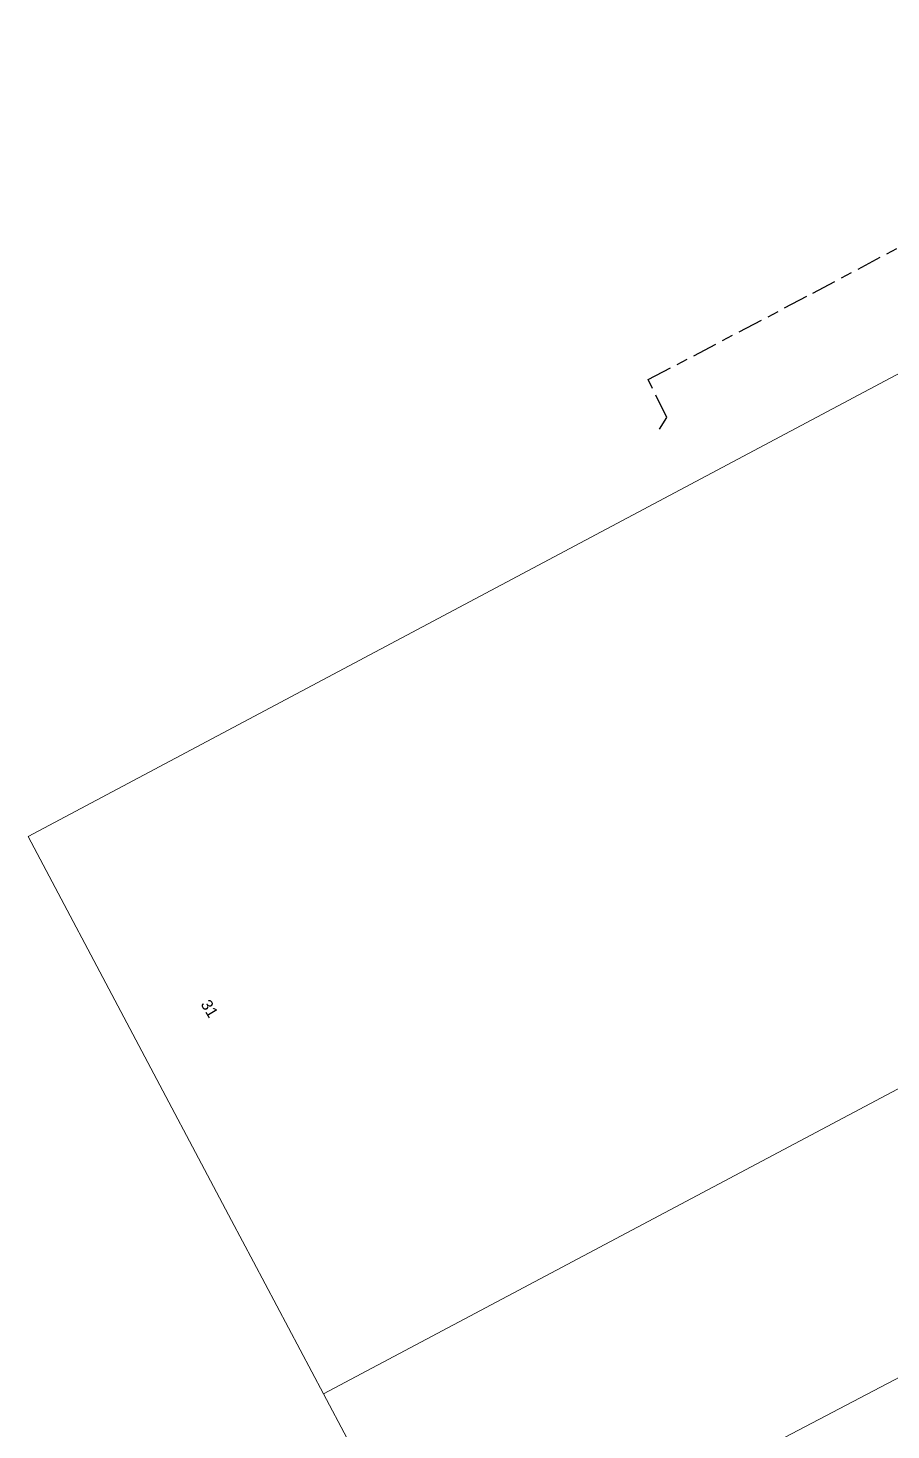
# Model space of a CAD drawing. Header units: metres. Extents: x 303173 to 305738, y 6269065 to 6269981.
# Drawn here: x 303205.1 to 303342.9, y 6269634.8 to 6269858.6 of the extents above; entities that cross this region are included whole.
import ezdxf

# ---------------------------------------------------------------- set-up
doc = ezdxf.new("R2010")
doc.units = ezdxf.units.M
doc.linetypes.add('Cable Exist UG', pattern=[8.2, 4, -1.2, 1.8, -1.2])
doc.layers.add('Cadastre Land Parcels_SP_EXT', color=7, linetype='Continuous', lineweight=5, transparency=0.7)
doc.layers.add('Mains_HV_EXT', color=7, linetype='Continuous')
doc.styles.get("Standard").update_dxf_attribs({"font": 'arial.ttf'})

msp = doc.modelspace()

# ---------------------------------------------------------------- linework, layer by layer
at = {"layer": 'Cadastre Land Parcels_SP_EXT', "linetype": 'Continuous'}
for points in [[(303398.37, 6269718.14), (303429.88, 6269734.85), (303424.91, 6269744.34), (303419.1, 6269755.43), (303401.44, 6269789.13), (303395.62, 6269800.22), (303389.8, 6269811.32), (303383.07, 6269824.16), (303205.08, 6269729.58), (303237.57, 6269668.29), (303241.08, 6269661.68), (303252.25, 6269640.62), (303398.37, 6269718.14)], [(303449.52, 6269698.43), (303430.83, 6269733.05), (303429.88, 6269734.85), (303398.37, 6269718.14), (303252.25, 6269640.62), (303271.16, 6269604.94), (303449.52, 6269698.43)], [(303318.58, 6269515.47), (303496.67, 6269608.96), (303482.34, 6269635.59), (303449.52, 6269698.43), (303271.16, 6269604.94), (303282.09, 6269584.31), (303294.89, 6269560.17), (303318.58, 6269515.47)]]:
    msp.add_lwpolyline(points, close=True, dxfattribs=at)
at = {"layer": 'Mains_HV_EXT', "linetype": 'Cable Exist UG'}
msp.add_lwpolyline([(303305.92, 6269794.58), (303307.08, 6269796.44), (303304.11, 6269802.51), (303304.11, 6269802.51), (303330.37, 6269816.3), (303375.84, 6269840.48), (303397.22, 6269851.74), (303397.22, 6269851.74), (303410.6, 6269858.63), (303419.76, 6269855.78), (303431.72, 6269833.19), (303437.54, 6269822.16), (303437.54, 6269822.16), (303443.41, 6269811.07), (303459.09, 6269781.42), (303450.84, 6269776.65), (303450.33, 6269774.89)], dxfattribs=at)

# ---------------------------------------------------------------- texts
at = {"layer": 'Cadastre Land Parcels_SP_EXT'}
msp.add_text('31', height=1.8, rotation=301.0983, dxfattribs=at).set_placement((303232.57, 6269702.84))

doc.saveas('drawing.dxf')
